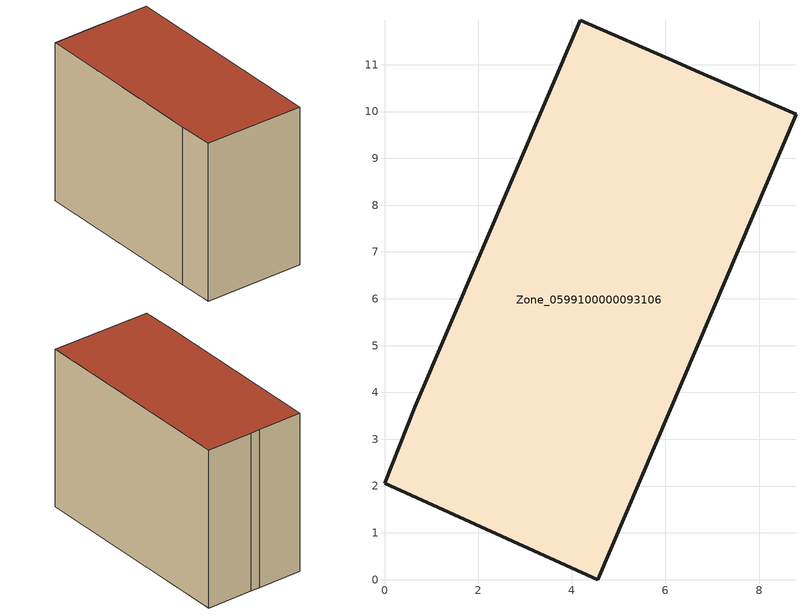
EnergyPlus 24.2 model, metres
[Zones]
Zone_0599100000093106
 floor ground (C_G): 0,2.06 0.65,3.69 4.18,11.95 6.24,11.05 6.64,10.88 8.79,9.94 4.56,0 z0.01
 wall outside (C_F): 0.65,3.69 0,2.06 4.56,0 8.79,9.94 6.64,10.88 6.24,11.05 4.18,11.95 0.65,3.69 z0.01:8.08
 roof outside (C_R): 6.64,10.88 6.24,11.05 4.18,11.95 0.65,3.69 0,2.06 4.56,0 8.79,9.94 z8.08
[BUILDING]
Pand.0599100000093106: North Axis=0; Terrain=City; Loads Convergence Tolerance Value=0.04; Temperature Convergence Tolerance Value=0.4; Solar Distribution=FullExterior; Maximum Number of Warmup Days=25; Minimum Number of Warmup Days=1
[Site:Location]
Rotterdam.The.Hague.AP_ZH_NLD Design_Conditions: Latitude=51.96; Longitude=4.45; Time Zone=1; Elevation=-4.5
[SITE:GROUNDTEMPERATURE:BUILDINGSURFACE]
18, 18, 18, 18, 18, 18, 18, 18, 18, 18, 18, 18
[MATERIAL] Thermal Absorptance=0.9; Solar Absorptance=0.7; Visible Absorptance=0.7
Name | Roughness | Thickness | Conductivity | Density | Specific Heat
G.TI.1946 | MediumSmooth | 0.15 | 1 | 540 | 1210
F.TI.1946 | Rough | 0.3 | 0.857143 | 1920 | 840
R.TI.1946 | MediumRough | 0.2 | 0.1 | 1500 | 1000
[CONSTRUCTION]
C_G: G.TI.1946
C_F: F.TI.1946
C_R: R.TI.1946
[ZONE]
Zone_0599100000093106: Type=1; Multiplier=1; Ceiling Height=Autocalculate; Volume=Autocalculate; Floor Area=autocalculate; Part of Total Floor Area=Yes
[ZONEINFILTRATION:DESIGNFLOWRATE]
Infil_Zone_0599100000093106: Zone or ZoneList or Space or SpaceList=Zone_0599100000093106; Schedule=AlwaysOn; Design Flow Rate Calculation Method=Flow/Area; Flow Rate per Floor Area=0.003; Constant Term Coefficient=1; Temperature Term Coefficient=0; Velocity Term Coefficient=0; Velocity Squared Term Coefficient=0
[HVACTEMPLATE:ZONE:IDEALLOADSAIRSYSTEM]
Zone_0599100000093106: Maximum Heating Supply Air Temperature=50; Minimum Cooling Supply Air Temperature=13; Maximum Heating Supply Air Humidity Ratio=0.0156; Minimum Cooling Supply Air Humidity Ratio=0.0077; Heating Limit=NoLimit; Cooling Limit=NoLimit; Dehumidification Control Type=ConstantSensibleHeatRatio; Cooling Sensible Heat Ratio=0.7; Dehumidification Setpoint=60; Humidification Control Type=None; Humidification Setpoint=30; Outdoor Air Method=None; Outdoor Air Flow Rate per Person=0.00944; Outdoor Air Flow Rate per Zone Floor Area=0; Outdoor Air Flow Rate per Zone=0; Demand Controlled Ventilation Type=None; Outdoor Air Economizer Type=NoEconomizer; Heat Recovery Type=None; Sensible Heat Recovery Effectiveness=0.7; Latent Heat Recovery Effectiveness=0.65
[ZONECONTROL:THERMOSTAT]
ThermostatControl_Zone_0599100000093106: Zone or ZoneList=Zone_0599100000093106; Control Type Schedule=DualSetpointControlType; Control 1=Thermostat_Zone_0599100000093106; Temperature Difference Between Cutout And Setpoint=0
[THERMOSTATSETPOINT:DUALSETPOINT]
Thermostat_Zone_0599100000093106: Heating Setpoint Temperature Schedule=HeatingSetpoint_Zone_0599100000093106; Cooling Setpoint Temperature Schedule=CoolingSetpoint_Zone_0599100000093106
[SCHEDULE:COMPACT]
HeatingSetpoint_Zone_0599100000093106: Through: 12/31, For: AllDays, Until: 24:00, 21
CoolingSetpoint_Zone_0599100000093106: Through: 12/31, For: AllDays, Until: 24:00, 24
DualSetpointControlType: Through: 12/31, For: AllDays, Until: 24:00, 4
AlwaysOn: Through: 12/31, For: AllDays, Until: 24:00, 1
